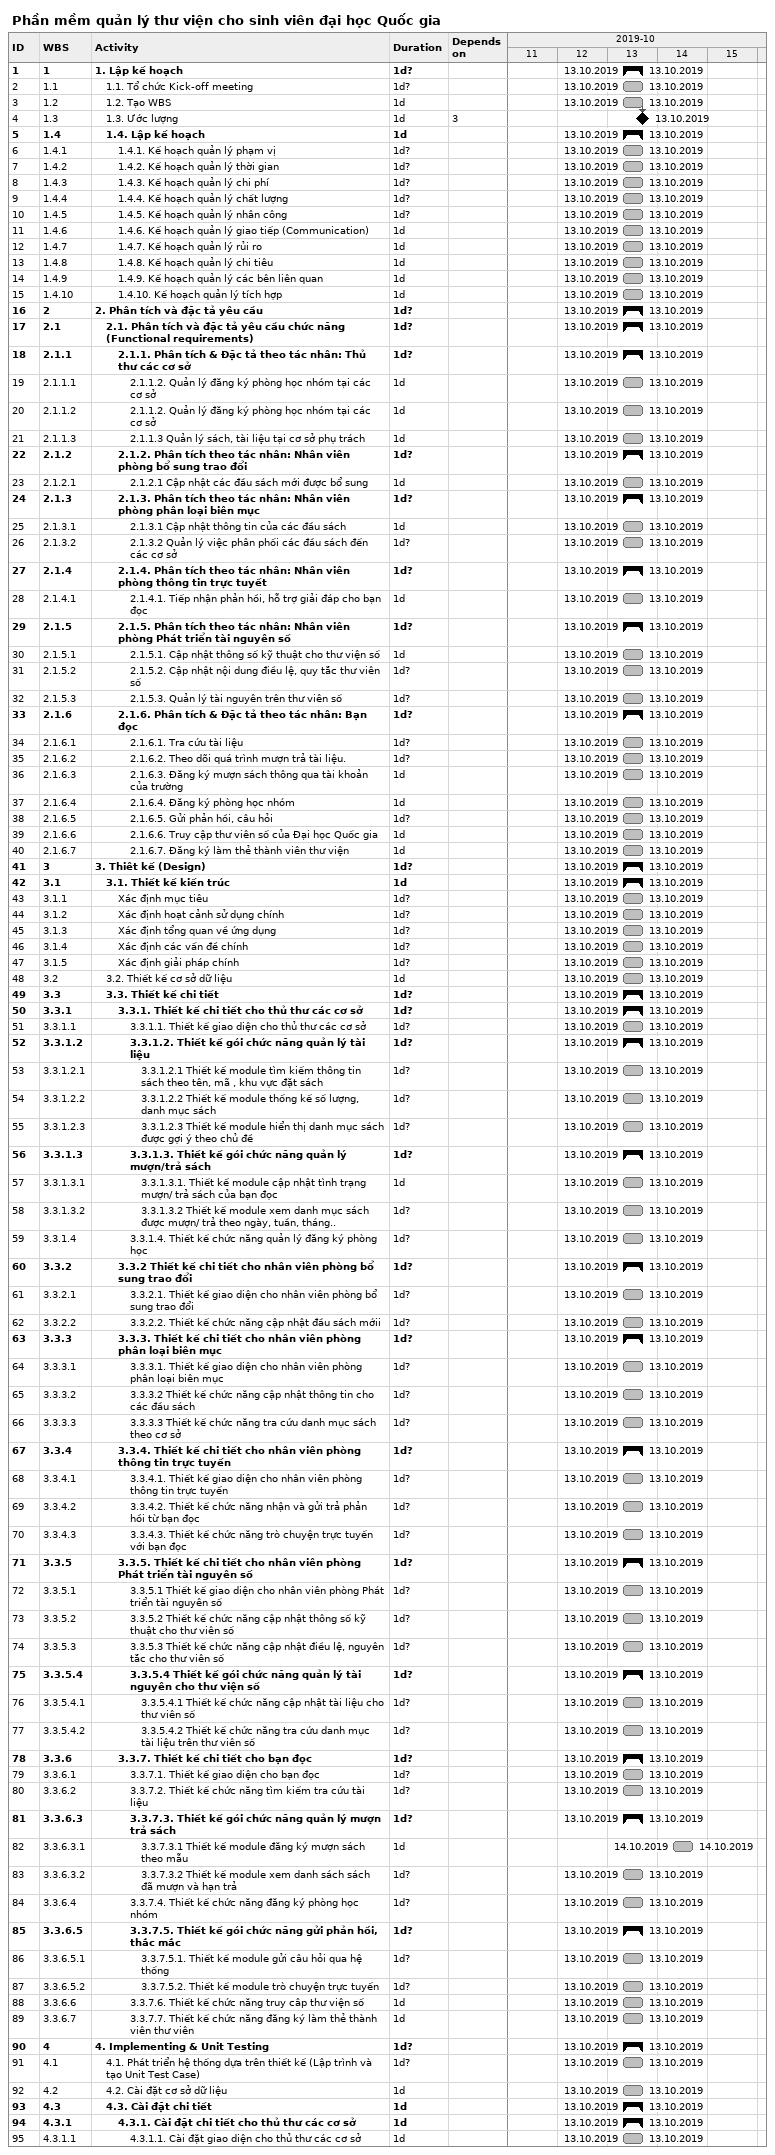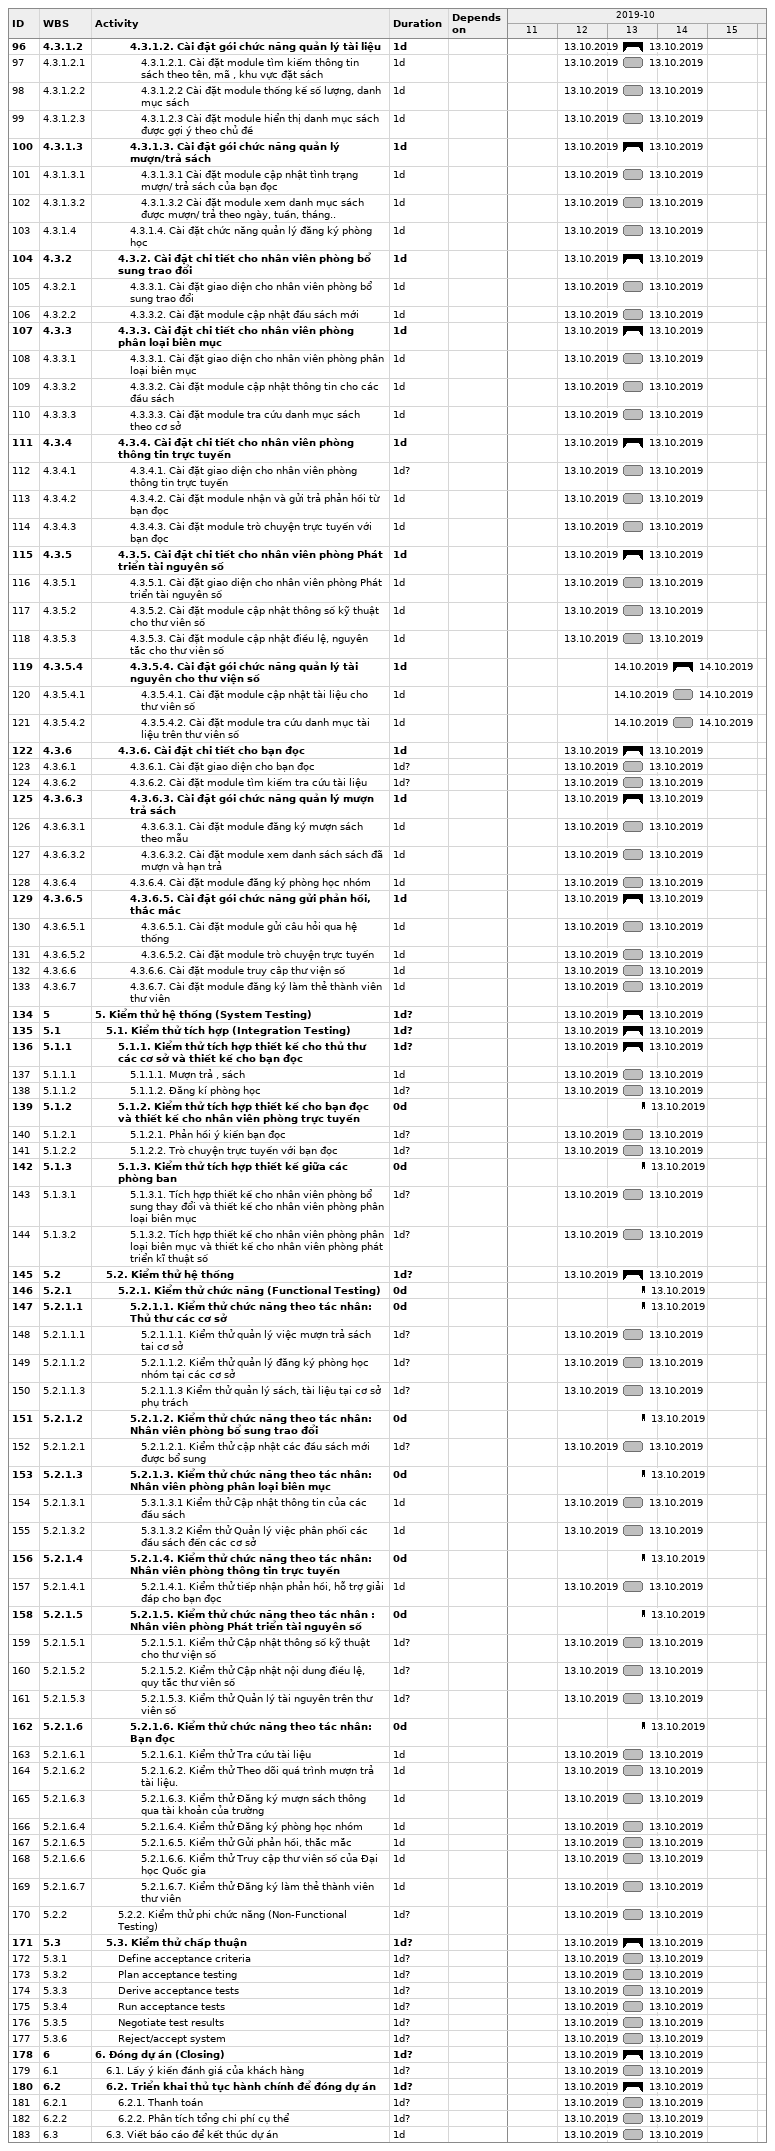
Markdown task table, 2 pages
Phần mềm quản lý thư viện cho sinh viên đại học Quốc gia

| ID | WBS | Task | Duration | Start | Finish | Predecessors |
|---|---|---|---|---|---|---|
| 1 | 1 | **1. Lập kế hoạch** | 1d? | 2019-10-13 | 2019-10-13 |  |
| 2 | 1.1 | 1.1. Tổ chức Kick-off meeting | 1d? | 2019-10-13 | 2019-10-13 |  |
| 3 | 1.2 | 1.2. Tạo WBS | 1d | 2019-10-13 | 2019-10-13 |  |
| 4 | 1.3 | 1.3. Ước lượng | 1d | 2019-10-13 | 2019-10-13 | 3 |
| 5 | 1.4 | **1.4. Lập kế hoạch** | 1d | 2019-10-13 | 2019-10-13 |  |
| 6 | 1.4.1 | 1.4.1. Kế hoạch quản lý phạm vị | 1d? | 2019-10-13 | 2019-10-13 |  |
| 7 | 1.4.2 | 1.4.2. Kế hoạch quản lý thời gian | 1d? | 2019-10-13 | 2019-10-13 |  |
| 8 | 1.4.3 | 1.4.3. Kế hoạch quản lý chi phí | 1d? | 2019-10-13 | 2019-10-13 |  |
| 9 | 1.4.4 | 1.4.4. Kế hoạch quản lý chất lượng | 1d? | 2019-10-13 | 2019-10-13 |  |
| 10 | 1.4.5 | 1.4.5. Kế hoạch quản lý nhân công | 1d? | 2019-10-13 | 2019-10-13 |  |
| 11 | 1.4.6 | 1.4.6. Kế hoạch quản lý giao tiếp (Communication) | 1d | 2019-10-13 | 2019-10-13 |  |
| 12 | 1.4.7 | 1.4.7. Kế hoạch quản lý rủi ro | 1d | 2019-10-13 | 2019-10-13 |  |
| 13 | 1.4.8 | 1.4.8. Kế hoạch quản lý chi tiêu | 1d | 2019-10-13 | 2019-10-13 |  |
| 14 | 1.4.9 | 1.4.9. Kế hoạch quản lý các bên liên quan | 1d | 2019-10-13 | 2019-10-13 |  |
| 15 | 1.4.10 | 1.4.10. Kế hoạch quản lý tích hợp | 1d | 2019-10-13 | 2019-10-13 |  |
| 16 | 2 | **2. Phân tích và đặc tả yêu cầu** | 1d? | 2019-10-13 | 2019-10-13 |  |
| 17 | 2.1 | **2.1. Phân tích và đặc tả yêu cầu chức năng (Functional requirements)** | 1d? | 2019-10-13 | 2019-10-13 |  |
| 18 | 2.1.1 | **2.1.1. Phân tích & Đặc tả theo tác nhân: Thủ thư các cơ sở** | 1d? | 2019-10-13 | 2019-10-13 |  |
| 19 | 2.1.1.1 | 2.1.1.2. Quản lý đăng ký phòng học nhóm tại các cơ sở | 1d | 2019-10-13 | 2019-10-13 |  |
| 20 | 2.1.1.2 | 2.1.1.2. Quản lý đăng ký phòng học nhóm tại các cơ sở | 1d | 2019-10-13 | 2019-10-13 |  |
| 21 | 2.1.1.3 | 2.1.1.3 Quản lý sách, tài liệu tại cơ sở phụ trách | 1d | 2019-10-13 | 2019-10-13 |  |
| 22 | 2.1.2 | **2.1.2. Phân tích theo tác nhân: Nhân viên phòng bổ sung trao đổi** | 1d? | 2019-10-13 | 2019-10-13 |  |
| 23 | 2.1.2.1 | 2.1.2.1 Cập nhật các đầu sách mới được bổ sung | 1d | 2019-10-13 | 2019-10-13 |  |
| 24 | 2.1.3 | **2.1.3. Phân tích theo tác nhân: Nhân viên phòng phân loại biên mục** | 1d? | 2019-10-13 | 2019-10-13 |  |
| 25 | 2.1.3.1 | 2.1.3.1 Cập nhật thông tin của các đầu sách | 1d | 2019-10-13 | 2019-10-13 |  |
| 26 | 2.1.3.2 | 2.1.3.2 Quản lý việc phân phối các đầu sách đến các cơ sở | 1d? | 2019-10-13 | 2019-10-13 |  |
| 27 | 2.1.4 | **2.1.4. Phân tích theo tác nhân: Nhân viên phòng thông tin trực tuyết** | 1d? | 2019-10-13 | 2019-10-13 |  |
| 28 | 2.1.4.1 | 2.1.4.1. Tiếp nhận phản hồi, hỗ trợ giải đáp cho bạn đọc | 1d | 2019-10-13 | 2019-10-13 |  |
| 29 | 2.1.5 | **2.1.5. Phân tích theo tác nhân: Nhân viên phòng Phát triển tài nguyên số** | 1d? | 2019-10-13 | 2019-10-13 |  |
| 30 | 2.1.5.1 | 2.1.5.1. Cập nhật thông số kỹ thuật cho thư viện số | 1d | 2019-10-13 | 2019-10-13 |  |
| 31 | 2.1.5.2 | 2.1.5.2. Cập nhật nội dung điều lệ, quy tắc thư viên số | 1d? | 2019-10-13 | 2019-10-13 |  |
| 32 | 2.1.5.3 | 2.1.5.3. Quản lý tài nguyên trên thư viên số | 1d? | 2019-10-13 | 2019-10-13 |  |
| 33 | 2.1.6 | **2.1.6. Phân tích & Đặc tả theo tác nhân: Bạn đọc** | 1d? | 2019-10-13 | 2019-10-13 |  |
| 34 | 2.1.6.1 | 2.1.6.1. Tra cứu tài liệu | 1d? | 2019-10-13 | 2019-10-13 |  |
| 35 | 2.1.6.2 | 2.1.6.2. Theo dõi quá trình mượn trả tài liệu. | 1d? | 2019-10-13 | 2019-10-13 |  |
| 36 | 2.1.6.3 | 2.1.6.3. Đăng ký mượn sách thông qua tài khoản của trường | 1d | 2019-10-13 | 2019-10-13 |  |
| 37 | 2.1.6.4 | 2.1.6.4. Đăng ký phòng học nhóm | 1d | 2019-10-13 | 2019-10-13 |  |
| 38 | 2.1.6.5 | 2.1.6.5. Gửi phản hồi, câu hỏi | 1d? | 2019-10-13 | 2019-10-13 |  |
| 39 | 2.1.6.6 | 2.1.6.6. Truy cập thư viên số của Đại học Quốc gia | 1d | 2019-10-13 | 2019-10-13 |  |
| 40 | 2.1.6.7 | 2.1.6.7. Đăng ký làm thẻ thành viên thư viện | 1d | 2019-10-13 | 2019-10-13 |  |
| 41 | 3 | **3. Thiêt kế (Design)** | 1d? | 2019-10-13 | 2019-10-13 |  |
| 42 | 3.1 | **3.1. Thiết kế kiến trúc** | 1d | 2019-10-13 | 2019-10-13 |  |
| 43 | 3.1.1 | Xác định mục tiêu | 1d? | 2019-10-13 | 2019-10-13 |  |
| 44 | 3.1.2 | Xác định hoạt cảnh sử dụng chính | 1d? | 2019-10-13 | 2019-10-13 |  |
| 45 | 3.1.3 | Xác định tổng quan về ứng dụng | 1d? | 2019-10-13 | 2019-10-13 |  |
| 46 | 3.1.4 | Xác định các vấn đề chính | 1d? | 2019-10-13 | 2019-10-13 |  |
| 47 | 3.1.5 | Xác định giải pháp chính | 1d? | 2019-10-13 | 2019-10-13 |  |
| 48 | 3.2 | 3.2. Thiết kế cơ sở dữ liệu | 1d | 2019-10-13 | 2019-10-13 |  |
| 49 | 3.3 | **3.3. Thiết kế chi tiết** | 1d? | 2019-10-13 | 2019-10-13 |  |
| 50 | 3.3.1 | **3.3.1. Thiết kế chi tiết cho thủ thư các cơ sở** | 1d? | 2019-10-13 | 2019-10-13 |  |
| 51 | 3.3.1.1 | 3.3.1.1. Thiết kế giao diện cho thủ thư các cơ sở | 1d? | 2019-10-13 | 2019-10-13 |  |
| 52 | 3.3.1.2 | **3.3.1.2. Thiết kế gói chức năng quản lý tài liệu** | 1d? | 2019-10-13 | 2019-10-13 |  |
| 53 | 3.3.1.2.1 | 3.3.1.2.1 Thiết kế module tìm kiếm thông tin sách theo tên, mã , khu vực đặt sách | 1d? | 2019-10-13 | 2019-10-13 |  |
| 54 | 3.3.1.2.2 | 3.3.1.2.2 Thiết kế module thống kế số lượng, danh mục sách | 1d? | 2019-10-13 | 2019-10-13 |  |
| 55 | 3.3.1.2.3 | 3.3.1.2.3 Thiết kế module hiển thị danh mục sách được gợi ý theo chủ đề | 1d? | 2019-10-13 | 2019-10-13 |  |
| 56 | 3.3.1.3 | **3.3.1.3. Thiết kế gói chức năng quản lý mượn/trả sách** | 1d? | 2019-10-13 | 2019-10-13 |  |
| 57 | 3.3.1.3.1 | 3.3.1.3.1. Thiết kế module cập nhật tình trạng mượn/ trả sách của bạn đọc | 1d | 2019-10-13 | 2019-10-13 |  |
| 58 | 3.3.1.3.2 | 3.3.1.3.2 Thiết kế module xem danh mục sách được mượn/ trả theo ngày, tuần, tháng.. | 1d? | 2019-10-13 | 2019-10-13 |  |
| 59 | 3.3.1.4 | 3.3.1.4. Thiết kế chức năng quản lý đăng ký phòng học | 1d? | 2019-10-13 | 2019-10-13 |  |
| 60 | 3.3.2 | **3.3.2 Thiết kế chi tiết cho nhân viên phòng bổ sung trao đổi** | 1d? | 2019-10-13 | 2019-10-13 |  |
| 61 | 3.3.2.1 | 3.3.2.1. Thiết kế giao diện cho nhân viên phòng bổ sung trao đổi | 1d? | 2019-10-13 | 2019-10-13 |  |
| 62 | 3.3.2.2 | 3.3.2.2. Thiết kế chức năng cập nhật đầu sách mớii | 1d? | 2019-10-13 | 2019-10-13 |  |
| 63 | 3.3.3 | **3.3.3. Thiết kế chi tiết cho nhân viên phòng phân loại biên mục** | 1d? | 2019-10-13 | 2019-10-13 |  |
| 64 | 3.3.3.1 | 3.3.3.1. Thiết kế giao diện cho nhân viên phòng phân loại biên mục | 1d? | 2019-10-13 | 2019-10-13 |  |
| 65 | 3.3.3.2 | 3.3.3.2 Thiết kế chức năng cập nhật thông tin cho các đầu sách | 1d? | 2019-10-13 | 2019-10-13 |  |
| 66 | 3.3.3.3 | 3.3.3.3 Thiết kế chức năng tra cứu danh mục sách theo cơ sở | 1d? | 2019-10-13 | 2019-10-13 |  |
| 67 | 3.3.4 | **3.3.4. Thiết kế chi tiết cho nhân viên phòng thông tin trực tuyến** | 1d? | 2019-10-13 | 2019-10-13 |  |
| 68 | 3.3.4.1 | 3.3.4.1. Thiết kế giao diện cho nhân viên phòng thông tin trực tuyến | 1d? | 2019-10-13 | 2019-10-13 |  |
| 69 | 3.3.4.2 | 3.3.4.2. Thiết kế chức năng nhận và gửi trả phản hồi từ bạn đọc | 1d? | 2019-10-13 | 2019-10-13 |  |
| 70 | 3.3.4.3 | 3.3.4.3. Thiết kế chức năng trò chuyện trực tuyến với bạn đọc | 1d? | 2019-10-13 | 2019-10-13 |  |
| 71 | 3.3.5 | **3.3.5. Thiết kế chi tiết cho nhân viên phòng Phát triển tài nguyên số** | 1d? | 2019-10-13 | 2019-10-13 |  |
| 72 | 3.3.5.1 | 3.3.5.1 Thiết kế giao diện cho nhân viên phòng Phát triển tài nguyên số | 1d? | 2019-10-13 | 2019-10-13 |  |
| 73 | 3.3.5.2 | 3.3.5.2 Thiết kế chức năng cập nhật thông số kỹ thuật cho thư viên số | 1d? | 2019-10-13 | 2019-10-13 |  |
| 74 | 3.3.5.3 | 3.3.5.3 Thiết kế chức năng cập nhật điều lệ, nguyên tắc cho thư viên số | 1d? | 2019-10-13 | 2019-10-13 |  |
| 75 | 3.3.5.4 | **3.3.5.4 Thiết kế gói chức năng quản lý tài nguyên cho thư viện số** | 1d? | 2019-10-13 | 2019-10-13 |  |
| 76 | 3.3.5.4.1 | 3.3.5.4.1 Thiết kế chức năng cập nhật tài liệu cho thư viên số | 1d? | 2019-10-13 | 2019-10-13 |  |
| 77 | 3.3.5.4.2 | 3.3.5.4.2 Thiết kế chức năng tra cứu danh mục tài liệu trên thư viên số | 1d? | 2019-10-13 | 2019-10-13 |  |
| 78 | 3.3.6 | **3.3.7. Thiết kế chi tiết cho bạn đọc** | 1d? | 2019-10-13 | 2019-10-13 |  |
| 79 | 3.3.6.1 | 3.3.7.1. Thiết kế giao diện cho bạn đọc | 1d? | 2019-10-13 | 2019-10-13 |  |
| 80 | 3.3.6.2 | 3.3.7.2. Thiết kế chức năng tìm kiếm tra cứu tài liệu | 1d? | 2019-10-13 | 2019-10-13 |  |
| 81 | 3.3.6.3 | **3.3.7.3. Thiết kế gói chức năng quản lý mượn trả sách** | 1d? | 2019-10-13 | 2019-10-13 |  |
| 82 | 3.3.6.3.1 | 3.3.7.3.1 Thiết kế module đăng ký mượn sách theo mẫu | 1d | 2019-10-14 | 2019-10-14 |  |
| 83 | 3.3.6.3.2 | 3.3.7.3.2 Thiết kế module xem danh sách sách đã mượn và hạn trả | 1d? | 2019-10-13 | 2019-10-13 |  |
| 84 | 3.3.6.4 | 3.3.7.4. Thiết kế chức năng đăng ký phòng học nhóm | 1d? | 2019-10-13 | 2019-10-13 |  |
| 85 | 3.3.6.5 | **3.3.7.5. Thiết kế gói chức năng gửi phản hồi, thắc mắc** | 1d? | 2019-10-13 | 2019-10-13 |  |
| 86 | 3.3.6.5.1 | 3.3.7.5.1. Thiết kế module gửi câu hỏi qua hệ thống | 1d? | 2019-10-13 | 2019-10-13 |  |
| 87 | 3.3.6.5.2 | 3.3.7.5.2. Thiết kế module trò chuyện trực tuyến | 1d? | 2019-10-13 | 2019-10-13 |  |
| 88 | 3.3.6.6 | 3.3.7.6. Thiết kế chức năng truy câp thư viện số | 1d | 2019-10-13 | 2019-10-13 |  |
| 89 | 3.3.6.7 | 3.3.7.7. Thiết kế chức năng đăng ký làm thẻ thành viên thư viên | 1d | 2019-10-13 | 2019-10-13 |  |
| 90 | 4 | **4. Implementing & Unit Testing** | 1d? | 2019-10-13 | 2019-10-13 |  |
| 91 | 4.1 | 4.1. Phát triển hệ thống dựa trên thiết kế (Lập trình và tạo Unit Test Case) | 1d? | 2019-10-13 | 2019-10-13 |  |
| 92 | 4.2 | 4.2. Cài đặt cơ sở dữ liệu | 1d | 2019-10-13 | 2019-10-13 |  |
| 93 | 4.3 | **4.3. Cài đặt chi tiết** | 1d | 2019-10-13 | 2019-10-13 |  |
| 94 | 4.3.1 | **4.3.1. Cài đặt chi tiết cho thủ thư các cơ sở** | 1d | 2019-10-13 | 2019-10-13 |  |
| 95 | 4.3.1.1 | 4.3.1.1. Cài đặt giao diện cho thủ thư các cơ sở | 1d | 2019-10-13 | 2019-10-13 |  |
| 96 | 4.3.1.2 | **4.3.1.2. Cài đặt gói chức năng quản lý tài liệu** | 1d | 2019-10-13 | 2019-10-13 |  |
| 97 | 4.3.1.2.1 | 4.3.1.2.1. Cài đặt module tìm kiếm thông tin sách theo tên, mã , khu vực đặt sách | 1d | 2019-10-13 | 2019-10-13 |  |
| 98 | 4.3.1.2.2 | 4.3.1.2.2 Cài đặt module thống kế số lượng, danh mục sách | 1d | 2019-10-13 | 2019-10-13 |  |
| 99 | 4.3.1.2.3 | 4.3.1.2.3 Cài đặt module hiển thị danh mục sách được gợi ý theo chủ đề | 1d | 2019-10-13 | 2019-10-13 |  |
| 100 | 4.3.1.3 | **4.3.1.3. Cài đặt gói chức năng quản lý mượn/trả sách** | 1d | 2019-10-13 | 2019-10-13 |  |
| 101 | 4.3.1.3.1 | 4.3.1.3.1 Cài đặt module cập nhật tình trạng mượn/ trả sách của bạn đọc | 1d | 2019-10-13 | 2019-10-13 |  |
| 102 | 4.3.1.3.2 | 4.3.1.3.2 Cài đặt module xem danh mục sách được mượn/ trả theo ngày, tuần, tháng.. | 1d | 2019-10-13 | 2019-10-13 |  |
| 103 | 4.3.1.4 | 4.3.1.4. Cài đặt chức năng quản lý đăng ký phòng học | 1d | 2019-10-13 | 2019-10-13 |  |
| 104 | 4.3.2 | **4.3.2. Cài đặt chi tiết cho nhân viên phòng bổ sung trao đổi** | 1d | 2019-10-13 | 2019-10-13 |  |
| 105 | 4.3.2.1 | 4.3.3.1. Cài đặt giao diện cho nhân viên phòng bổ sung trao đổi | 1d | 2019-10-13 | 2019-10-13 |  |
| 106 | 4.3.2.2 | 4.3.3.2. Cài đặt module cập nhật đầu sách mới | 1d | 2019-10-13 | 2019-10-13 |  |
| 107 | 4.3.3 | **4.3.3. Cài đặt chi tiết cho nhân viên phòng phân loại biên mục** | 1d | 2019-10-13 | 2019-10-13 |  |
| 108 | 4.3.3.1 | 4.3.3.1. Cài đặt giao diện cho nhân viên phòng phân loại biên mục | 1d | 2019-10-13 | 2019-10-13 |  |
| 109 | 4.3.3.2 | 4.3.3.2. Cài đặt module cập nhật thông tin cho các đầu sách | 1d | 2019-10-13 | 2019-10-13 |  |
| 110 | 4.3.3.3 | 4.3.3.3. Cài đặt module tra cứu danh mục sách theo cơ sở | 1d | 2019-10-13 | 2019-10-13 |  |
| 111 | 4.3.4 | **4.3.4. Cài đặt chi tiết cho nhân viên phòng thông tin trực tuyến** | 1d | 2019-10-13 | 2019-10-13 |  |
| 112 | 4.3.4.1 | 4.3.4.1. Cài đặt giao diện cho nhân viên phòng thông tin trực tuyến | 1d? | 2019-10-13 | 2019-10-13 |  |
| 113 | 4.3.4.2 | 4.3.4.2. Cài đặt module nhận và gửi trả phản hồi từ bạn đọc | 1d | 2019-10-13 | 2019-10-13 |  |
| 114 | 4.3.4.3 | 4.3.4.3. Cài đặt module trò chuyện trực tuyến với bạn đọc | 1d | 2019-10-13 | 2019-10-13 |  |
| 115 | 4.3.5 | **4.3.5. Cài đặt chi tiết cho nhân viên phòng Phát triển tài nguyên số** | 1d | 2019-10-13 | 2019-10-13 |  |
| 116 | 4.3.5.1 | 4.3.5.1. Cài đặt giao diện cho nhân viên phòng Phát triển tài nguyên số | 1d | 2019-10-13 | 2019-10-13 |  |
| 117 | 4.3.5.2 | 4.3.5.2. Cài đặt module cập nhật thông số kỹ thuật cho thư viên số | 1d | 2019-10-13 | 2019-10-13 |  |
| 118 | 4.3.5.3 | 4.3.5.3. Cài đặt module cập nhật điều lệ, nguyên tắc cho thư viên số | 1d | 2019-10-13 | 2019-10-13 |  |
| 119 | 4.3.5.4 | **4.3.5.4. Cài đặt gói chức năng quản lý tài nguyên cho thư viện số** | 1d | 2019-10-14 | 2019-10-14 |  |
| 120 | 4.3.5.4.1 | 4.3.5.4.1. Cài đặt module cập nhật tài liệu cho thư viên số | 1d | 2019-10-14 | 2019-10-14 |  |
| 121 | 4.3.5.4.2 | 4.3.5.4.2. Cài đặt module tra cứu danh mục tài liệu trên thư viên số | 1d | 2019-10-14 | 2019-10-14 |  |
| 122 | 4.3.6 | **4.3.6. Cài đặt chi tiết cho bạn đọc** | 1d | 2019-10-13 | 2019-10-13 |  |
| 123 | 4.3.6.1 | 4.3.6.1. Cài đặt giao diện cho bạn đọc | 1d? | 2019-10-13 | 2019-10-13 |  |
| 124 | 4.3.6.2 | 4.3.6.2. Cài đặt module tìm kiếm tra cứu tài liệu | 1d? | 2019-10-13 | 2019-10-13 |  |
| 125 | 4.3.6.3 | **4.3.6.3. Cài đặt gói chức năng quản lý mượn trả sách** | 1d | 2019-10-13 | 2019-10-13 |  |
| 126 | 4.3.6.3.1 | 4.3.6.3.1. Cài đặt module đăng ký mượn sách theo mẫu | 1d | 2019-10-13 | 2019-10-13 |  |
| 127 | 4.3.6.3.2 | 4.3.6.3.2. Cài đặt module xem danh sách sách đã mượn và hạn trả | 1d | 2019-10-13 | 2019-10-13 |  |
| 128 | 4.3.6.4 | 4.3.6.4. Cài đặt module đăng ký phòng học nhóm | 1d | 2019-10-13 | 2019-10-13 |  |
| 129 | 4.3.6.5 | **4.3.6.5. Cài đặt gói chức năng gửi phản hồi, thắc mắc** | 1d | 2019-10-13 | 2019-10-13 |  |
| 130 | 4.3.6.5.1 | 4.3.6.5.1. Cài đặt module gửi câu hỏi qua hệ thống | 1d | 2019-10-13 | 2019-10-13 |  |
| 131 | 4.3.6.5.2 | 4.3.6.5.2. Cài đặt module trò chuyện trực tuyến | 1d | 2019-10-13 | 2019-10-13 |  |
| 132 | 4.3.6.6 | 4.3.6.6. Cài đặt module truy câp thư viện số | 1d | 2019-10-13 | 2019-10-13 |  |
| 133 | 4.3.6.7 | 4.3.6.7. Cài đặt module đăng ký làm thẻ thành viên thư viên | 1d | 2019-10-13 | 2019-10-13 |  |
| 134 | 5 | **5. Kiểm thử hệ thống (System Testing)** | 1d? | 2019-10-13 | 2019-10-13 |  |
| 135 | 5.1 | **5.1. Kiểm thử tích hợp (Integration Testing)** | 1d? | 2019-10-13 | 2019-10-13 |  |
| 136 | 5.1.1 | **5.1.1. Kiểm thử tích hợp thiết kế cho thủ thư các cơ sở và thiết kế cho bạn đọc** | 1d? | 2019-10-13 | 2019-10-13 |  |
| 137 | 5.1.1.1 | 5.1.1.1. Mượn trả , sách | 1d | 2019-10-13 | 2019-10-13 |  |
| 138 | 5.1.1.2 | 5.1.1.2. Đăng kí phòng học | 1d? | 2019-10-13 | 2019-10-13 |  |
| 139 | 5.1.2 | **5.1.2. Kiểm thử tích hợp thiết kế cho bạn đọc và thiết kế cho nhân viên phòng trực tuyến** | 0d | 2019-10-13 | 2019-10-13 |  |
| 140 | 5.1.2.1 | 5.1.2.1. Phản hồi ý kiến bạn đọc | 1d? | 2019-10-13 | 2019-10-13 |  |
| 141 | 5.1.2.2 | 5.1.2.2. Trò chuyện trực tuyến với bạn đọc | 1d? | 2019-10-13 | 2019-10-13 |  |
| 142 | 5.1.3 | **5.1.3. Kiểm thử tích hợp thiết kế giữa các phòng ban** | 0d | 2019-10-13 | 2019-10-13 |  |
| 143 | 5.1.3.1 | 5.1.3.1. Tích hợp thiết kế cho nhân viên phòng bổ sung thay đổi và thiết kế cho nhân viên phòng phân loại biên mục | 1d? | 2019-10-13 | 2019-10-13 |  |
| 144 | 5.1.3.2 | 5.1.3.2. Tích hợp thiết kế cho nhân viên phòng phân loại biên mục và thiết kế cho nhân viên phòng phát triển kĩ thuật số | 1d? | 2019-10-13 | 2019-10-13 |  |
| 145 | 5.2 | **5.2. Kiểm thử hệ thống** | 1d? | 2019-10-13 | 2019-10-13 |  |
| 146 | 5.2.1 | **5.2.1. Kiểm thử chức năng (Functional Testing)** | 0d | 2019-10-13 | 2019-10-13 |  |
| 147 | 5.2.1.1 | **5.2.1.1. Kiểm thử chức năng theo tác nhân: Thủ thư các cơ sở** | 0d | 2019-10-13 | 2019-10-13 |  |
| 148 | 5.2.1.1.1 | 5.2.1.1.1. Kiểm thử quản lý việc mượn trả sách tai cơ sở | 1d? | 2019-10-13 | 2019-10-13 |  |
| 149 | 5.2.1.1.2 | 5.2.1.1.2. Kiểm thử quản lý đăng ký phòng học nhóm tại các cơ sở | 1d? | 2019-10-13 | 2019-10-13 |  |
| 150 | 5.2.1.1.3 | 5.2.1.1.3 Kiểm thử quản lý sách, tài liệu tại cơ sở phụ trách | 1d? | 2019-10-13 | 2019-10-13 |  |
| 151 | 5.2.1.2 | **5.2.1.2. Kiểm thử chức năng theo tác nhân: Nhân viên phòng bổ sung trao đổi** | 0d | 2019-10-13 | 2019-10-13 |  |
| 152 | 5.2.1.2.1 | 5.2.1.2.1. Kiểm thử cập nhật các đầu sách mới được bổ sung | 1d? | 2019-10-13 | 2019-10-13 |  |
| 153 | 5.2.1.3 | **5.2.1.3. Kiểm thử chức năng theo tác nhân: Nhân viên phòng phân loại biên mục** | 0d | 2019-10-13 | 2019-10-13 |  |
| 154 | 5.2.1.3.1 | 5.3.1.3.1 Kiểm thử Cập nhật thông tin của các đầu sách | 1d | 2019-10-13 | 2019-10-13 |  |
| 155 | 5.2.1.3.2 | 5.3.1.3.2 Kiểm thử Quản lý việc phân phối các đầu sách đến các cơ sở | 1d | 2019-10-13 | 2019-10-13 |  |
| 156 | 5.2.1.4 | **5.2.1.4. Kiểm thử chức năng theo tác nhân: Nhân viên phòng thông tin trực tuyến** | 0d | 2019-10-13 | 2019-10-13 |  |
| 157 | 5.2.1.4.1 | 5.2.1.4.1. Kiểm thử tiếp nhận phản hồi, hỗ trợ giải đáp cho bạn đọc | 1d | 2019-10-13 | 2019-10-13 |  |
| 158 | 5.2.1.5 | **5.2.1.5. Kiểm thử chức năng theo tác nhân : Nhân viên phòng Phát triển tài nguyên số** | 0d | 2019-10-13 | 2019-10-13 |  |
| 159 | 5.2.1.5.1 | 5.2.1.5.1. Kiểm thử Cập nhật thông số kỹ thuật cho thư viện số | 1d? | 2019-10-13 | 2019-10-13 |  |
| 160 | 5.2.1.5.2 | 5.2.1.5.2. Kiểm thử Cập nhật nội dung điều lệ, quy tắc thư viên số | 1d? | 2019-10-13 | 2019-10-13 |  |
| 161 | 5.2.1.5.3 | 5.2.1.5.3. Kiểm thử Quản lý tài nguyên trên thư viên số | 1d? | 2019-10-13 | 2019-10-13 |  |
| 162 | 5.2.1.6 | **5.2.1.6. Kiểm thử chức năng theo tác nhân: Bạn đọc** | 0d | 2019-10-13 | 2019-10-13 |  |
| 163 | 5.2.1.6.1 | 5.2.1.6.1. Kiểm thử Tra cứu tài liệu | 1d | 2019-10-13 | 2019-10-13 |  |
| 164 | 5.2.1.6.2 | 5.2.1.6.2. Kiểm thử Theo dõi quá trình mượn trả tài liệu. | 1d | 2019-10-13 | 2019-10-13 |  |
| 165 | 5.2.1.6.3 | 5.2.1.6.3. Kiểm thử Đăng ký mượn sách thông qua tài khoản của trường | 1d | 2019-10-13 | 2019-10-13 |  |
| 166 | 5.2.1.6.4 | 5.2.1.6.4. Kiểm thử Đăng ký phòng học nhóm | 1d | 2019-10-13 | 2019-10-13 |  |
| 167 | 5.2.1.6.5 | 5.2.1.6.5. Kiểm thử Gửi phản hồi, thắc mắc | 1d | 2019-10-13 | 2019-10-13 |  |
| 168 | 5.2.1.6.6 | 5.2.1.6.6. Kiểm thử Truy cập thư viên số của Đại học Quốc gia | 1d | 2019-10-13 | 2019-10-13 |  |
| 169 | 5.2.1.6.7 | 5.2.1.6.7. Kiểm thử Đăng ký làm thẻ thành viên thư viên | 1d | 2019-10-13 | 2019-10-13 |  |
| 170 | 5.2.2 | 5.2.2. Kiểm thử phi chức năng (Non-Functional Testing) | 1d? | 2019-10-13 | 2019-10-13 |  |
| 171 | 5.3 | **5.3. Kiểm thử chấp thuận** | 1d? | 2019-10-13 | 2019-10-13 |  |
| 172 | 5.3.1 | Define acceptance criteria | 1d? | 2019-10-13 | 2019-10-13 |  |
| 173 | 5.3.2 | Plan acceptance testing | 1d? | 2019-10-13 | 2019-10-13 |  |
| 174 | 5.3.3 | Derive acceptance tests | 1d? | 2019-10-13 | 2019-10-13 |  |
| 175 | 5.3.4 | Run acceptance tests | 1d? | 2019-10-13 | 2019-10-13 |  |
| 176 | 5.3.5 | Negotiate test results | 1d? | 2019-10-13 | 2019-10-13 |  |
| 177 | 5.3.6 | Reject/accept system | 1d? | 2019-10-13 | 2019-10-13 |  |
| 178 | 6 | **6. Đóng dự án (Closing)** | 1d? | 2019-10-13 | 2019-10-13 |  |
| 179 | 6.1 | 6.1. Lấy ý kiến đánh giá của khách hàng | 1d? | 2019-10-13 | 2019-10-13 |  |
| 180 | 6.2 | **6.2. Triển khai thủ tục hành chính để đóng dự án** | 1d? | 2019-10-13 | 2019-10-13 |  |
| 181 | 6.2.1 | 6.2.1. Thanh toán | 1d? | 2019-10-13 | 2019-10-13 |  |
| 182 | 6.2.2 | 6.2.2. Phân tích tổng chi phí cụ thể | 1d? | 2019-10-13 | 2019-10-13 |  |
| 183 | 6.3 | 6.3. Viết báo cáo để kết thúc dự án | 1d | 2019-10-13 | 2019-10-13 |  |
